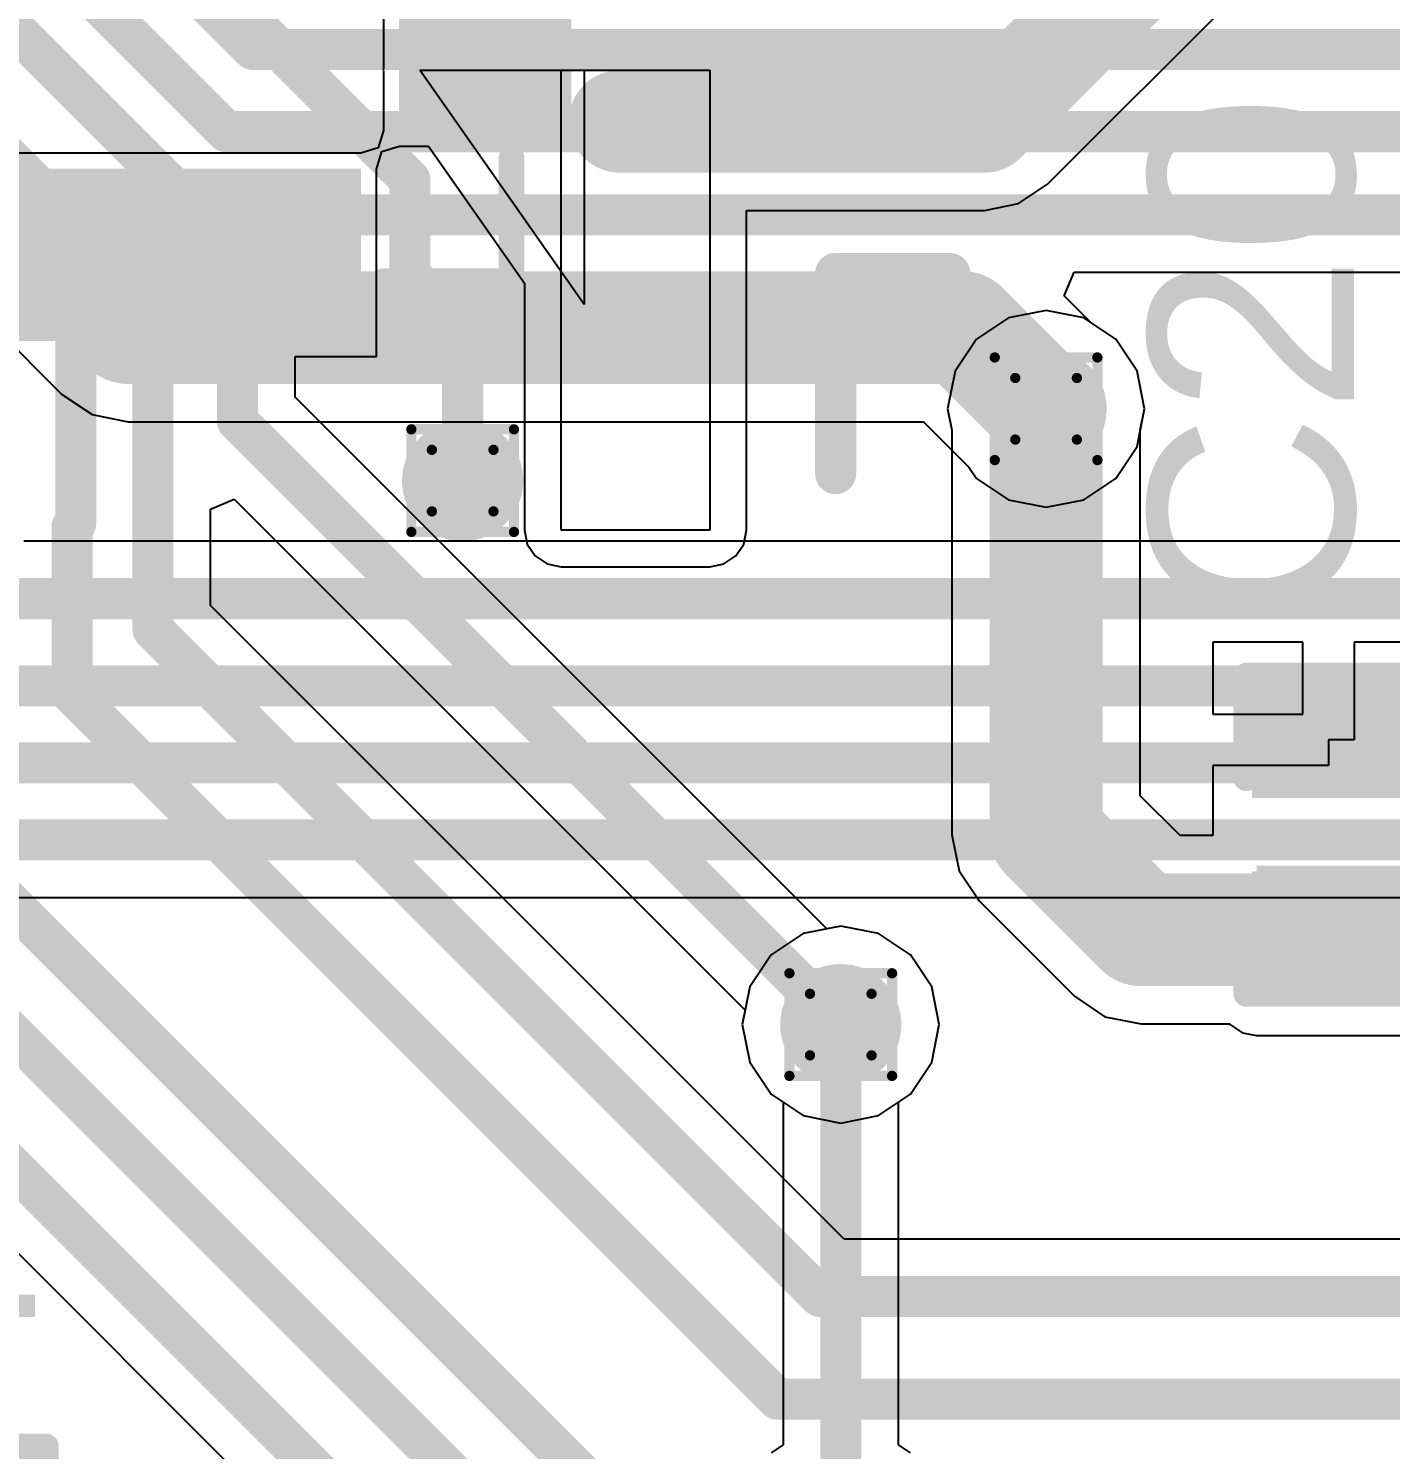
# Model space of a CAD drawing. Header units: inches. Extents: x -8 to 210, y -39 to 109.
# Drawn here: x 15.21 to 21.95, y 39.12 to 46.15 of the extents above; entities that cross this region are included whole.
import ezdxf

# ---------------------------------------------------------------- set-up
doc = ezdxf.new("R2010")
doc.units = ezdxf.units.IN
for name, color, linetype in [('Bottom Layer', 5, 'Continuous'), ('Drill Drawing', 1, 'Continuous'), ('Top Layer', 1, 'Continuous'), ('Top Overlay', 2, 'Continuous'), ('Top Paste', 8, 'Continuous'), ('Top Solder', 216, 'Continuous'), ('Via Holes', 16, 'Continuous')]:
    doc.layers.add(name, color=color, linetype=linetype)
doc.styles.add('Arial', font='', dxfattribs={"height": 0.2})
doc.styles.get('Arial').set_extended_font_data('Arial')

# ---------------------------------------------------------------- blocks, each defined once
blk = doc.blocks.new('XKNANO_113_9')
at = {"layer": 'Top Overlay'}
for points in [[(-5.461, 7.0612, 0.127, 0.127, 0), (-6.604, 7.0612, 0.127, 0.127, 0)], [(-6.604, 6.5532, 0.127, 0.127, 0), (-6.604, 7.0612, 0.127, 0.127, 0)]]:
    blk.add_lwpolyline(points, format="xyseb", dxfattribs=at)
blk.add_lwpolyline([(-6.6357, 7.0612, 0.0635, 0.0635, 1), (-6.5722, 7.0612, 0.0635, 0.0635, 1)], format="xyseb", close=True, dxfattribs=at)
blk.add_lwpolyline([(-6.6357, 7.0612, 0.0635, 0.0635, 1), (-6.5722, 7.0612, 0.0635, 0.0635, 1)], format="xyseb", close=True, dxfattribs=at)
blk = doc.blocks.new('56_QFN__7_7__20')
at = {"layer": 'Top Layer'}
for points in [[(3.1, -2.09), (3.75, -2.09), (3.75, -2.31), (3.1, -2.31)], [(3.1, -2.49), (3.75, -2.49), (3.75, -2.71), (3.1, -2.71)], [(1.51, -3.1), (1.51, -3.75), (1.29, -3.75), (1.29, -3.1)], [(1.91, -3.1), (1.91, -3.75), (1.69, -3.75), (1.69, -3.1)], [(2.31, -3.1), (2.31, -3.75), (2.09, -3.75), (2.09, -3.1)], [(2.71, -3.1), (2.71, -3.75), (2.49, -3.75), (2.49, -3.1)]]:
    blk.add_hatch(color=1, dxfattribs=at).paths.add_polyline_path(points)
at = {"layer": 'Top Paste'}
for points in [[(3.1, -2.09), (3.75, -2.09), (3.75, -2.31), (3.1, -2.31)], [(3.1, -2.49), (3.75, -2.49), (3.75, -2.71), (3.1, -2.71)], [(1.51, -3.1), (1.51, -3.75), (1.29, -3.75), (1.29, -3.1)], [(1.91, -3.1), (1.91, -3.75), (1.69, -3.75), (1.69, -3.1)], [(2.31, -3.1), (2.31, -3.75), (2.09, -3.75), (2.09, -3.1)], [(2.71, -3.1), (2.71, -3.75), (2.49, -3.75), (2.49, -3.1)]]:
    blk.add_hatch(color=8, dxfattribs=at).paths.add_polyline_path(points)
at = {"layer": 'Top Solder'}
for points in [[(2.9984, -1.9884), (3.8516, -1.9884), (3.8516, -2.4116), (2.9984, -2.4116)], [(2.9984, -2.3884), (3.8516, -2.3884), (3.8516, -2.8116), (2.9984, -2.8116)], [(1.2116, -2.9984), (1.2116, -3.8516), (0.7884, -3.8516), (0.7884, -2.9984)], [(1.6116, -2.9984), (1.6116, -3.8516), (1.1884, -3.8516), (1.1884, -2.9984)], [(2.0116, -2.9984), (2.0116, -3.8516), (1.5884, -3.8516), (1.5884, -2.9984)], [(2.4116, -2.9984), (2.4116, -3.8516), (1.9884, -3.8516), (1.9884, -2.9984)], [(2.8116, -2.9984), (2.8116, -3.8516), (2.3884, -3.8516), (2.3884, -2.9984)]]:
    blk.add_hatch(color=216, dxfattribs=at).paths.add_polyline_path(points)
at = {"layer": 'Top Overlay'}
for points in [[(3.556, -3.556, 0.127, 0.127, 0), (3.556, -2.9464, 0.127, 0.127, 0)], [(2.921, -3.556, 0.127, 0.127, 0), (3.556, -3.556, 0.127, 0.127, 0)]]:
    blk.add_lwpolyline(points, format="xyseb", dxfattribs=at)
for points in [[(3.5242, -2.9464, 0.0635, 0.0635, 1), (3.5877, -2.9464, 0.0635, 0.0635, 1)], [(2.8893, -3.556, 0.0635, 0.0635, 1), (2.9527, -3.556, 0.0635, 0.0635, 1)], [(3.5242, -3.556, 0.0635, 0.0635, 1), (3.5877, -3.556, 0.0635, 0.0635, 1)], [(3.5242, -3.556, 0.0635, 0.0635, 1), (3.5877, -3.556, 0.0635, 0.0635, 1)]]:
    blk.add_lwpolyline(points, format="xyseb", close=True, dxfattribs=at)
blk = doc.blocks.new('C___0402_138')
at = {"layer": 'Top Layer'}
for points in [[(-0.6985, -0.3175), (-0.6985, 0.3175), (-0.2413, 0.3175), (-0.2413, -0.3175)], [(0.2413, -0.3175), (0.2413, 0.3175), (0.6985, 0.3175), (0.6985, -0.3175)]]:
    blk.add_hatch(color=1, dxfattribs=at).paths.add_polyline_path(points)
at = {"layer": 'Top Paste'}
for points in [[(-0.6985, -0.3175), (-0.6985, 0.3175), (-0.2413, 0.3175), (-0.2413, -0.3175)], [(0.2413, -0.3175), (0.2413, 0.3175), (0.6985, 0.3175), (0.6985, -0.3175)]]:
    blk.add_hatch(color=8, dxfattribs=at).paths.add_polyline_path(points)
at = {"layer": 'Top Solder'}
for points in [[(-0.7585, -0.3775), (-0.7585, 0.3775), (-0.1813, 0.3775), (-0.1813, -0.3775)], [(0.1813, -0.3775), (0.1813, 0.3775), (0.7585, 0.3775), (0.7585, -0.3775)]]:
    blk.add_hatch(color=216, dxfattribs=at).paths.add_polyline_path(points)
at = {"layer": 'Top Overlay'}
for points in [[(-0.7874, -0.4064, 0.127, 0.127, 0), (-0.7874, 0.4064, 0.127, 0.127, 0)], [(-0.2794, 0.4064, 0.127, 0.127, 0), (-0.7874, 0.4064, 0.127, 0.127, 0)], [(0.7874, 0.4064, 0.127, 0.127, 0), (0.2794, 0.4064, 0.127, 0.127, 0)], [(0.7874, -0.4064, 0.127, 0.127, 0), (0.7874, 0.4064, 0.127, 0.127, 0)], [(-0.2794, -0.4064, 0.127, 0.127, 0), (-0.7874, -0.4064, 0.127, 0.127, 0)], [(0.7874, -0.4064, 0.127, 0.127, 0), (0.2794, -0.4064, 0.127, 0.127, 0)]]:
    blk.add_lwpolyline(points, format="xyseb", dxfattribs=at)
for points in [[(-0.8191, 0.4064, 0.0635, 0.0635, 1), (-0.7556, 0.4064, 0.0635, 0.0635, 1)], [(-0.8191, 0.4064, 0.0635, 0.0635, 1), (-0.7556, 0.4064, 0.0635, 0.0635, 1)], [(-0.3111, 0.4064, 0.0635, 0.0635, 1), (-0.2477, 0.4064, 0.0635, 0.0635, 1)], [(0.2477, 0.4064, 0.0635, 0.0635, 1), (0.3111, 0.4064, 0.0635, 0.0635, 1)], [(0.7556, 0.4064, 0.0635, 0.0635, 1), (0.8191, 0.4064, 0.0635, 0.0635, 1)], [(0.7556, 0.4064, 0.0635, 0.0635, 1), (0.8191, 0.4064, 0.0635, 0.0635, 1)], [(-0.8191, -0.4064, 0.0635, 0.0635, 1), (-0.7556, -0.4064, 0.0635, 0.0635, 1)], [(-0.8191, -0.4064, 0.0635, 0.0635, 1), (-0.7556, -0.4064, 0.0635, 0.0635, 1)], [(-0.3111, -0.4064, 0.0635, 0.0635, 1), (-0.2477, -0.4064, 0.0635, 0.0635, 1)], [(0.2477, -0.4064, 0.0635, 0.0635, 1), (0.3111, -0.4064, 0.0635, 0.0635, 1)], [(0.7556, -0.4064, 0.0635, 0.0635, 1), (0.8191, -0.4064, 0.0635, 0.0635, 1)], [(0.7556, -0.4064, 0.0635, 0.0635, 1), (0.8191, -0.4064, 0.0635, 0.0635, 1)]]:
    blk.add_lwpolyline(points, format="xyseb", close=True, dxfattribs=at)

msp = doc.modelspace()

# ---------------------------------------------------------------- hatches: boundary and pattern name
at = {"layer": 'Bottom Layer'}
h = msp.add_hatch(color=5, dxfattribs=at)
edge = h.paths.add_edge_path()
edge.add_arc((20.2438, 44.2722), 0.3, 0, 360)
h = msp.add_hatch(color=5, dxfattribs=at)
edge = h.paths.add_edge_path()
edge.add_arc((17.3567, 43.9166), 0.3, 0, 360)
h = msp.add_hatch(color=5, dxfattribs=at)
edge = h.paths.add_edge_path()
edge.add_arc((19.2278, 41.2242), 0.3, 0, 360)
at = {"layer": 'Top Layer'}
h = msp.add_hatch(color=1, dxfattribs=at)
edge = h.paths.add_edge_path()
edge.add_arc((20.2438, 44.2722), 0.3, 0, 360)
h = msp.add_hatch(color=1, dxfattribs=at)
edge = h.paths.add_edge_path()
edge.add_arc((17.3567, 43.9166), 0.3, 0, 360)
msp.add_hatch(color=1, dxfattribs=at).paths.add_polyline_path([(21.2852, 41.3512), (25.1206, 41.3512), (25.1206, 42.0116), (21.2852, 42.0116)])
h = msp.add_hatch(color=1, dxfattribs=at)
edge = h.paths.add_edge_path()
edge.add_arc((19.2278, 41.2242), 0.3, 0, 360)
at = {"layer": 'Via Holes'}
h = msp.add_hatch(color=7, dxfattribs=at)
edge = h.paths.add_edge_path()
edge.add_arc((20.2438, 44.2722), 0.15, 0, 360)
h = msp.add_hatch(color=7, dxfattribs=at)
edge = h.paths.add_edge_path()
edge.add_arc((17.3567, 43.9166), 0.15, 0, 360)
h = msp.add_hatch(color=7, dxfattribs=at)
edge = h.paths.add_edge_path()
edge.add_arc((19.2278, 41.2242), 0.15, 0, 360)

# ---------------------------------------------------------------- linework, layer by layer
at = {"layer": 'Bottom Layer'}
for p, q in [((14.4438, 45.2728), (15.3724, 44.3442)), ((20.3337, 44.8304), (20.3823, 44.9477)), ((20.3823, 44.9477), (34.4816, 44.9477)), ((20.4652, 44.6989), (20.3337, 44.8304)), ((20.5883, 44.6167), (20.4652, 44.6989)), ((20.6939, 44.4586), (20.5883, 44.6167)), ((20.731, 44.2722), (20.6939, 44.4586)), ((15.3724, 44.3442), (15.5236, 44.2431)), ((20.6939, 44.0858), (20.731, 44.2722)), ((15.5236, 44.2431), (15.702, 44.2076)), ((15.702, 44.2076), (19.638, 44.2076)), ((19.638, 44.2076), (19.862, 43.9836)), ((20.5883, 43.9277), (20.6939, 44.0858)), ((19.862, 43.9836), (19.8993, 43.9277)), ((19.8993, 43.9277), (20.0574, 43.8221)), ((20.4302, 43.8221), (20.5883, 43.9277)), ((20.0574, 43.8221), (20.2438, 43.785)), ((20.2438, 43.785), (20.4302, 43.8221)), ((26.6826, 43.6173), (15.1849, 43.6173)), ((14.6443, 41.8537), (33.4885, 41.8537)), ((19.2278, 41.7114), (19.0414, 41.6743)), ((19.4142, 41.6743), (19.2278, 41.7114)), ((19.0414, 41.6743), (18.8833, 41.5687)), ((19.5723, 41.5687), (19.4142, 41.6743)), ((18.8833, 41.5687), (18.7777, 41.4106)), ((19.6779, 41.4106), (19.5723, 41.5687)), ((18.7777, 41.4106), (18.7406, 41.2242)), ((19.715, 41.2242), (19.6779, 41.4106)), ((18.7406, 41.2242), (18.7777, 41.0378)), ((19.6779, 41.0378), (19.715, 41.2242)), ((18.7777, 41.0378), (18.8833, 40.8797)), ((19.5723, 40.8797), (19.6779, 41.0378)), ((18.8833, 40.8797), (18.9429, 40.8399)), ((19.5127, 40.8399), (19.5723, 40.8797)), ((18.9429, 40.8399), (18.9429, 39.1447)), ((19.5127, 39.1447), (19.5127, 40.8399)), ((18.9429, 39.1447), (18.8833, 39.1049)), ((19.5723, 39.1049), (19.5127, 39.1447))]:
    msp.add_line(p, q, dxfattribs=at)
for points in [[(13.6072, 48.7632, 0.2032, 0.2032, 0), (16.3202, 46.0502, 0.2032, 0.2032, 0)], [(13.6478, 48.1838, 0.2032, 0.2032, 0), (16.1878, 45.6438, 0.2032, 0.2032, 0)], [(13.8938, 47.3964, 0.2032, 0.2032, 0), (16.0576, 45.2326, 0.2032, 0.2032, 0)], [(16.3202, 46.0502, 0.2032, 0.2032, 0), (36.4998, 46.0502, 0.2032, 0.2032, 0)], [(14.6369, 45.7389, 0.5588, 0.5588, 0), (15.702, 44.6738, 0.5588, 0.5588, 0)], [(16.1878, 45.6438, 0.2032, 0.2032, 0), (35.7124, 45.6438, 0.2032, 0.2032, 0)], [(16.0576, 45.2326, 0.2032, 0.2032, 0), (34.5996, 45.2326, 0.2032, 0.2032, 0)], [(15.702, 44.6738, 0.5588, 0.5588, 0), (19.8311, 44.6738, 0.5588, 0.5588, 0)], [(19.8311, 44.6738, 0.5588, 0.5588, 0), (20.2327, 44.2722, 0.5588, 0.5588, 0)], [(20.2327, 44.2722, 0.5588, 0.5588, 0), (20.2438, 44.2722, 0.5588, 0.5588, 0)], [(15.0669, 43.3324, 0.2032, 0.2032, 0), (34.5948, 43.3324, 0.2032, 0.2032, 0)], [(14.9599, 42.9006, 0.2032, 0.2032, 0), (34.3408, 42.9006, 0.2032, 0.2032, 0)], [(15.0368, 42.5196, 0.2032, 0.2032, 0), (33.9598, 42.5196, 0.2032, 0.2032, 0)], [(14.6443, 42.1386, 0.2032, 0.2032, 0), (33.6065, 42.1386, 0.2032, 0.2032, 0)], [(19.2278, 38.7604, 0.2032, 0.2032, 0), (19.2278, 41.2242, 0.2032, 0.2032, 0)]]:
    msp.add_lwpolyline(points, format="xyseb", dxfattribs=at)
for points in [[(16.2694, 46.0502, 0.1016, 0.1016, 1), (16.371, 46.0502, 0.1016, 0.1016, 1)], [(16.2694, 46.0502, 0.1016, 0.1016, 1), (16.371, 46.0502, 0.1016, 0.1016, 1)], [(16.137, 45.6438, 0.1016, 0.1016, 1), (16.2386, 45.6438, 0.1016, 0.1016, 1)], [(16.137, 45.6438, 0.1016, 0.1016, 1), (16.2386, 45.6438, 0.1016, 0.1016, 1)], [(16.0068, 45.2326, 0.1016, 0.1016, 1), (16.1084, 45.2326, 0.1016, 0.1016, 1)], [(16.0068, 45.2326, 0.1016, 0.1016, 1), (16.1084, 45.2326, 0.1016, 0.1016, 1)], [(15.5623, 44.6738, 0.2794, 0.2794, 1), (15.8417, 44.6738, 0.2794, 0.2794, 1)], [(15.5623, 44.6738, 0.2794, 0.2794, 1), (15.8417, 44.6738, 0.2794, 0.2794, 1)], [(19.6914, 44.6738, 0.2794, 0.2794, 1), (19.9708, 44.6738, 0.2794, 0.2794, 1)], [(19.6914, 44.6738, 0.2794, 0.2794, 1), (19.9708, 44.6738, 0.2794, 0.2794, 1)], [(20.093, 44.2722, 0.2794, 0.2794, 1), (20.3724, 44.2722, 0.2794, 0.2794, 1)], [(20.093, 44.2722, 0.2794, 0.2794, 1), (20.3724, 44.2722, 0.2794, 0.2794, 1)], [(20.1041, 44.2722, 0.2794, 0.2794, 1), (20.3835, 44.2722, 0.2794, 0.2794, 1)], [(19.177, 41.2242, 0.1016, 0.1016, 1), (19.2786, 41.2242, 0.1016, 0.1016, 1)]]:
    msp.add_lwpolyline(points, format="xyseb", close=True, dxfattribs=at)
at = {"layer": 'Drill Drawing'}
for points in [[(19.9898, 44.5262, 0.0508, 0.0508, 0), (20.4978, 44.5262, 0.0508, 0.0508, 0)], [(19.9898, 44.0182, 0.0508, 0.0508, 0), (19.9898, 44.5262, 0.0508, 0.0508, 0)], [(20.4978, 44.0182, 0.0508, 0.0508, 0), (20.4978, 44.5262, 0.0508, 0.0508, 0)], [(20.0914, 44.4246, 0.0508, 0.0508, 0), (20.3962, 44.4246, 0.0508, 0.0508, 0)], [(20.0914, 44.1198, 0.0508, 0.0508, 0), (20.0914, 44.4246, 0.0508, 0.0508, 0)], [(20.3962, 44.1198, 0.0508, 0.0508, 0), (20.3962, 44.4246, 0.0508, 0.0508, 0)], [(17.1027, 44.1706, 0.0508, 0.0508, 0), (17.6107, 44.1706, 0.0508, 0.0508, 0)], [(17.1027, 43.6626, 0.0508, 0.0508, 0), (17.1027, 44.1706, 0.0508, 0.0508, 0)], [(17.6107, 43.6626, 0.0508, 0.0508, 0), (17.6107, 44.1706, 0.0508, 0.0508, 0)], [(20.0914, 44.1198, 0.0508, 0.0508, 0), (20.3962, 44.1198, 0.0508, 0.0508, 0)], [(17.2043, 44.069, 0.0508, 0.0508, 0), (17.5091, 44.069, 0.0508, 0.0508, 0)], [(17.2043, 43.7642, 0.0508, 0.0508, 0), (17.2043, 44.069, 0.0508, 0.0508, 0)], [(17.5091, 43.7642, 0.0508, 0.0508, 0), (17.5091, 44.069, 0.0508, 0.0508, 0)], [(19.9898, 44.0182, 0.0508, 0.0508, 0), (20.4978, 44.0182, 0.0508, 0.0508, 0)], [(17.2043, 43.7642, 0.0508, 0.0508, 0), (17.5091, 43.7642, 0.0508, 0.0508, 0)], [(17.1027, 43.6626, 0.0508, 0.0508, 0), (17.6107, 43.6626, 0.0508, 0.0508, 0)], [(18.9738, 41.4782, 0.0508, 0.0508, 0), (19.4818, 41.4782, 0.0508, 0.0508, 0)], [(18.9738, 40.9702, 0.0508, 0.0508, 0), (18.9738, 41.4782, 0.0508, 0.0508, 0)], [(19.4818, 40.9702, 0.0508, 0.0508, 0), (19.4818, 41.4782, 0.0508, 0.0508, 0)], [(19.0754, 41.3766, 0.0508, 0.0508, 0), (19.3802, 41.3766, 0.0508, 0.0508, 0)], [(19.0754, 41.0718, 0.0508, 0.0508, 0), (19.0754, 41.3766, 0.0508, 0.0508, 0)], [(19.3802, 41.0718, 0.0508, 0.0508, 0), (19.3802, 41.3766, 0.0508, 0.0508, 0)], [(19.0754, 41.0718, 0.0508, 0.0508, 0), (19.3802, 41.0718, 0.0508, 0.0508, 0)], [(18.9738, 40.9702, 0.0508, 0.0508, 0), (19.4818, 40.9702, 0.0508, 0.0508, 0)]]:
    msp.add_lwpolyline(points, format="xyseb", dxfattribs=at)
for points in [[(19.9771, 44.5262, 0.0254, 0.0254, 1), (20.0025, 44.5262, 0.0254, 0.0254, 1)], [(19.9771, 44.5262, 0.0254, 0.0254, 1), (20.0025, 44.5262, 0.0254, 0.0254, 1)], [(20.4851, 44.5262, 0.0254, 0.0254, 1), (20.5105, 44.5262, 0.0254, 0.0254, 1)], [(20.4851, 44.5262, 0.0254, 0.0254, 1), (20.5105, 44.5262, 0.0254, 0.0254, 1)], [(20.0787, 44.4246, 0.0254, 0.0254, 1), (20.1041, 44.4246, 0.0254, 0.0254, 1)], [(20.0787, 44.4246, 0.0254, 0.0254, 1), (20.1041, 44.4246, 0.0254, 0.0254, 1)], [(20.3835, 44.4246, 0.0254, 0.0254, 1), (20.4089, 44.4246, 0.0254, 0.0254, 1)], [(20.3835, 44.4246, 0.0254, 0.0254, 1), (20.4089, 44.4246, 0.0254, 0.0254, 1)], [(17.09, 44.1706, 0.0254, 0.0254, 1), (17.1154, 44.1706, 0.0254, 0.0254, 1)], [(17.09, 44.1706, 0.0254, 0.0254, 1), (17.1154, 44.1706, 0.0254, 0.0254, 1)], [(17.598, 44.1706, 0.0254, 0.0254, 1), (17.6234, 44.1706, 0.0254, 0.0254, 1)], [(17.598, 44.1706, 0.0254, 0.0254, 1), (17.6234, 44.1706, 0.0254, 0.0254, 1)], [(20.0787, 44.1198, 0.0254, 0.0254, 1), (20.1041, 44.1198, 0.0254, 0.0254, 1)], [(20.0787, 44.1198, 0.0254, 0.0254, 1), (20.1041, 44.1198, 0.0254, 0.0254, 1)], [(20.3835, 44.1198, 0.0254, 0.0254, 1), (20.4089, 44.1198, 0.0254, 0.0254, 1)], [(20.3835, 44.1198, 0.0254, 0.0254, 1), (20.4089, 44.1198, 0.0254, 0.0254, 1)], [(17.1916, 44.069, 0.0254, 0.0254, 1), (17.217, 44.069, 0.0254, 0.0254, 1)], [(17.1916, 44.069, 0.0254, 0.0254, 1), (17.217, 44.069, 0.0254, 0.0254, 1)], [(17.4964, 44.069, 0.0254, 0.0254, 1), (17.5218, 44.069, 0.0254, 0.0254, 1)], [(17.4964, 44.069, 0.0254, 0.0254, 1), (17.5218, 44.069, 0.0254, 0.0254, 1)], [(19.9771, 44.0182, 0.0254, 0.0254, 1), (20.0025, 44.0182, 0.0254, 0.0254, 1)], [(19.9771, 44.0182, 0.0254, 0.0254, 1), (20.0025, 44.0182, 0.0254, 0.0254, 1)], [(20.4851, 44.0182, 0.0254, 0.0254, 1), (20.5105, 44.0182, 0.0254, 0.0254, 1)], [(20.4851, 44.0182, 0.0254, 0.0254, 1), (20.5105, 44.0182, 0.0254, 0.0254, 1)], [(17.1916, 43.7642, 0.0254, 0.0254, 1), (17.217, 43.7642, 0.0254, 0.0254, 1)], [(17.1916, 43.7642, 0.0254, 0.0254, 1), (17.217, 43.7642, 0.0254, 0.0254, 1)], [(17.4964, 43.7642, 0.0254, 0.0254, 1), (17.5218, 43.7642, 0.0254, 0.0254, 1)], [(17.4964, 43.7642, 0.0254, 0.0254, 1), (17.5218, 43.7642, 0.0254, 0.0254, 1)], [(17.09, 43.6626, 0.0254, 0.0254, 1), (17.1154, 43.6626, 0.0254, 0.0254, 1)], [(17.09, 43.6626, 0.0254, 0.0254, 1), (17.1154, 43.6626, 0.0254, 0.0254, 1)], [(17.598, 43.6626, 0.0254, 0.0254, 1), (17.6234, 43.6626, 0.0254, 0.0254, 1)], [(17.598, 43.6626, 0.0254, 0.0254, 1), (17.6234, 43.6626, 0.0254, 0.0254, 1)], [(18.9611, 41.4782, 0.0254, 0.0254, 1), (18.9865, 41.4782, 0.0254, 0.0254, 1)], [(18.9611, 41.4782, 0.0254, 0.0254, 1), (18.9865, 41.4782, 0.0254, 0.0254, 1)], [(19.4691, 41.4782, 0.0254, 0.0254, 1), (19.4945, 41.4782, 0.0254, 0.0254, 1)], [(19.4691, 41.4782, 0.0254, 0.0254, 1), (19.4945, 41.4782, 0.0254, 0.0254, 1)], [(19.0627, 41.3766, 0.0254, 0.0254, 1), (19.0881, 41.3766, 0.0254, 0.0254, 1)], [(19.0627, 41.3766, 0.0254, 0.0254, 1), (19.0881, 41.3766, 0.0254, 0.0254, 1)], [(19.3675, 41.3766, 0.0254, 0.0254, 1), (19.3929, 41.3766, 0.0254, 0.0254, 1)], [(19.3675, 41.3766, 0.0254, 0.0254, 1), (19.3929, 41.3766, 0.0254, 0.0254, 1)], [(19.0627, 41.0718, 0.0254, 0.0254, 1), (19.0881, 41.0718, 0.0254, 0.0254, 1)], [(19.0627, 41.0718, 0.0254, 0.0254, 1), (19.0881, 41.0718, 0.0254, 0.0254, 1)], [(19.3675, 41.0718, 0.0254, 0.0254, 1), (19.3929, 41.0718, 0.0254, 0.0254, 1)], [(19.3675, 41.0718, 0.0254, 0.0254, 1), (19.3929, 41.0718, 0.0254, 0.0254, 1)], [(18.9611, 40.9702, 0.0254, 0.0254, 1), (18.9865, 40.9702, 0.0254, 0.0254, 1)], [(18.9611, 40.9702, 0.0254, 0.0254, 1), (18.9865, 40.9702, 0.0254, 0.0254, 1)], [(19.4691, 40.9702, 0.0254, 0.0254, 1), (19.4945, 40.9702, 0.0254, 0.0254, 1)], [(19.4691, 40.9702, 0.0254, 0.0254, 1), (19.4945, 40.9702, 0.0254, 0.0254, 1)]]:
    msp.add_lwpolyline(points, format="xyseb", close=True, dxfattribs=at)
at = {"layer": 'Top Layer'}
for p, q in [((16.965, 46.5784), (16.965, 45.955)), ((20.2503, 45.3833), (21.5003, 46.6333)), ((16.965, 45.955), (16.9637, 45.9486)), ((16.9637, 45.9486), (16.965, 45.9422)), ((16.965, 45.9422), (16.965, 45.6498)), ((17.9578, 44.7887), (17.145, 45.9486)), ((17.145, 45.9486), (17.9578, 45.9486)), ((17.8435, 45.9486), (18.5801, 45.9486)), ((17.8435, 43.6718), (17.8435, 45.9486)), ((17.9578, 45.9486), (17.9578, 44.7887)), ((18.5801, 45.9486), (18.5801, 43.6718)), ((16.965, 45.6498), (16.9386, 45.5634)), ((16.8522, 45.537), (14.0193, 45.537)), ((16.9386, 45.5634), (16.8522, 45.537)), ((16.9306, 45.4586), (16.957, 45.545)), ((16.957, 45.545), (17.0434, 45.5714)), ((17.0434, 45.5714), (17.188, 45.5714)), ((17.188, 45.5714), (17.6622, 44.8946)), ((16.9306, 44.5314), (16.9306, 45.4586)), ((20.1075, 45.2879), (20.2503, 45.3833)), ((18.7614, 43.6718), (18.7614, 45.2543)), ((18.7614, 45.2543), (19.939, 45.2543)), ((19.939, 45.2543), (20.1075, 45.2879)), ((17.6622, 44.8946), (17.6622, 43.6718)), ((20.2438, 44.7594), (20.0574, 44.7223)), ((20.4302, 44.7223), (20.2438, 44.7594)), ((20.0574, 44.7223), (19.8993, 44.6167)), ((20.5883, 44.6167), (20.4302, 44.7223)), ((19.8993, 44.6167), (19.7937, 44.4586)), ((20.6939, 44.4586), (20.5883, 44.6167)), ((16.5277, 44.3292), (16.5277, 44.5314)), ((16.5277, 44.5314), (16.9306, 44.5314)), ((19.7937, 44.4586), (19.7566, 44.2722)), ((20.731, 44.2722), (20.6939, 44.4586)), ((19.1591, 41.6977), (16.5277, 44.3292)), ((19.7566, 44.2722), (19.7776, 44.1666)), ((20.71, 44.1666), (20.731, 44.2722)), ((19.7776, 44.1666), (19.7776, 42.164)), ((20.71, 42.3571), (20.71, 44.1666)), ((16.1091, 43.7761), (16.2264, 43.8247)), ((16.2264, 43.8247), (18.7549, 41.2961)), ((16.1091, 43.298), (16.1091, 43.7761)), ((17.6622, 43.6718), (17.676, 43.6025)), ((18.5801, 43.6718), (17.8435, 43.6718)), ((18.7476, 43.6025), (18.7614, 43.6718)), ((17.676, 43.6025), (17.7153, 43.5436)), ((17.7153, 43.5436), (17.7741, 43.5043)), ((18.6495, 43.5043), (18.7083, 43.5436)), ((18.7083, 43.5436), (18.7476, 43.6025)), ((17.7741, 43.5043), (17.8435, 43.4905)), ((17.8435, 43.4905), (18.5801, 43.4905)), ((18.5801, 43.4905), (18.6495, 43.5043)), ((19.2442, 40.1629), (16.1091, 43.298)), ((21.5138, 43.1165), (21.0693, 43.1165)), ((21.0693, 43.1165), (21.0693, 42.7609)), ((21.5138, 42.7609), (21.5138, 43.1165)), ((22.6568, 43.1165), (21.7678, 43.1165)), ((21.7678, 43.1165), (21.7678, 42.6339)), ((21.0693, 42.7609), (21.5138, 42.7609)), ((21.7678, 42.6339), (21.6408, 42.6339)), ((21.6408, 42.6339), (21.6408, 42.5069)), ((21.6408, 42.5069), (21.0693, 42.5069)), ((21.0693, 42.5069), (21.0693, 42.1603)), ((20.9068, 42.1603), (20.71, 42.3571)), ((19.7776, 42.164), (19.8131, 41.9856)), ((21.0693, 42.1603), (20.9068, 42.1603)), ((19.8131, 41.9856), (19.9142, 41.8344)), ((19.9142, 41.8344), (20.3841, 41.3645)), ((19.2278, 41.7114), (19.1591, 41.6977)), ((19.4142, 41.6743), (19.2278, 41.7114)), ((19.5723, 41.5687), (19.4142, 41.6743)), ((19.6779, 41.4106), (19.5723, 41.5687)), ((19.715, 41.2242), (19.6779, 41.4106)), ((20.3841, 41.3645), (20.5353, 41.2634)), ((18.7549, 41.2961), (18.7406, 41.2242)), ((18.7406, 41.2242), (18.7777, 41.0378)), ((19.6779, 41.0378), (19.715, 41.2242)), ((20.5353, 41.2634), (20.7137, 41.2279)), ((20.7137, 41.2279), (21.1537, 41.2279)), ((21.1537, 41.2279), (21.157, 41.223)), ((21.157, 41.223), (21.2158, 41.1837)), ((14.0414, 41.2072), (19.2175, 36.031)), ((21.2158, 41.1837), (21.2852, 41.1699)), ((21.2852, 41.1699), (23.5931, 41.1699)), ((18.7777, 41.0378), (18.8833, 40.8797)), ((19.5723, 40.8797), (19.6779, 41.0378)), ((18.8833, 40.8797), (19.0414, 40.7741)), ((19.4142, 40.7741), (19.5723, 40.8797)), ((19.0414, 40.7741), (19.2278, 40.737)), ((19.2278, 40.737), (19.4142, 40.7741)), ((22.6059, 40.1629), (19.2442, 40.1629))]:
    msp.add_line(p, q, dxfattribs=at)
for points in [[(14.0428, 48.4592, 0.2032, 0.2032, 0), (17.0954, 45.4066, 0.2032, 0.2032, 0)], [(19.939, 45.6946, 0.508, 0.508, 0), (21.3312, 47.0868, 0.508, 0.508, 0)], [(18.1356, 45.6946, 0.508, 0.508, 0), (19.939, 45.6946, 0.508, 0.508, 0)], [(17.0954, 44.9352, 0.2032, 0.2032, 0), (17.0954, 45.4066, 0.2032, 0.2032, 0)], [(15.4428, 43.707, 0.2032, 0.2032, 0), (15.4428, 45.0342, 0.2032, 0.2032, 0)], [(15.8428, 44.6076, 0.2032, 0.2032, 0), (15.8428, 45.0342, 0.2032, 0.2032, 0)], [(16.2428, 44.2112, 0.2032, 0.2032, 0), (16.2428, 45.0342, 0.2032, 0.2032, 0)], [(17.0954, 44.9352, 0.2032, 0.2032, 0), (17.3567, 44.6738, 0.2032, 0.2032, 0)], [(19.2024, 44.9418, 0.2032, 0.2032, 0), (19.7673, 44.9418, 0.2032, 0.2032, 0)], [(19.2024, 43.9512, 0.2032, 0.2032, 0), (19.2024, 44.9418, 0.2032, 0.2032, 0)], [(17.3567, 43.9166, 0.2032, 0.2032, 0), (17.3567, 44.6738, 0.2032, 0.2032, 0)], [(15.8242, 44.589, 0.2032, 0.2032, 0), (15.8428, 44.6076, 0.2032, 0.2032, 0)], [(15.8242, 43.18, 0.2032, 0.2032, 0), (15.8242, 44.589, 0.2032, 0.2032, 0)], [(20.2438, 42.164, 0.5588, 0.5588, 0), (20.2438, 44.2722, 0.5588, 0.5588, 0)], [(16.2428, 44.2112, 0.2032, 0.2032, 0), (19.2288, 41.2252, 0.2032, 0.2032, 0)], [(17.3324, 43.941, 0.2032, 0.2032, 0), (17.3567, 43.9166, 0.2032, 0.2032, 0)], [(15.4238, 43.688, 0.2032, 0.2032, 0), (15.4428, 43.707, 0.2032, 0.2032, 0)], [(15.4238, 42.862, 0.2032, 0.2032, 0), (15.4238, 43.688, 0.2032, 0.2032, 0)], [(15.8242, 43.18, 0.2032, 0.2032, 0), (19.1262, 39.878, 0.2032, 0.2032, 0)], [(15.4238, 42.862, 0.2032, 0.2032, 0), (18.9158, 39.37, 0.2032, 0.2032, 0)], [(20.2438, 42.164, 0.5588, 0.5588, 0), (20.7137, 41.6941, 0.5588, 0.5588, 0)], [(15.0428, 41.904, 0.2032, 0.2032, 0), (20.2921, 36.6547, 0.2032, 0.2032, 0)], [(20.7137, 41.6941, 0.5588, 0.5588, 0), (21.6408, 41.6941, 0.5588, 0.5588, 0)], [(14.6428, 41.669, 0.2032, 0.2032, 0), (19.8882, 36.4236, 0.2032, 0.2032, 0)], [(14.2428, 41.4086, 0.2032, 0.2032, 0), (19.5024, 36.149, 0.2032, 0.2032, 0)], [(19.1262, 39.878, 0.2032, 0.2032, 0), (22.9283, 39.878, 0.2032, 0.2032, 0)], [(18.9158, 39.37, 0.2032, 0.2032, 0), (22.9283, 39.37, 0.2032, 0.2032, 0)]]:
    msp.add_lwpolyline(points, format="xyseb", dxfattribs=at)
for points in [[(18.0086, 45.6946, 0.254, 0.254, 1), (18.2626, 45.6946, 0.254, 0.254, 1)], [(19.812, 45.6946, 0.254, 0.254, 1), (20.066, 45.6946, 0.254, 0.254, 1)], [(19.812, 45.6946, 0.254, 0.254, 1), (20.066, 45.6946, 0.254, 0.254, 1)], [(17.0446, 45.4066, 0.1016, 0.1016, 1), (17.1462, 45.4066, 0.1016, 0.1016, 1)], [(17.0446, 45.4066, 0.1016, 0.1016, 1), (17.1462, 45.4066, 0.1016, 0.1016, 1)], [(15.392, 45.0342, 0.1016, 0.1016, 1), (15.4936, 45.0342, 0.1016, 0.1016, 1)], [(15.792, 45.0342, 0.1016, 0.1016, 1), (15.8936, 45.0342, 0.1016, 0.1016, 1)], [(16.192, 45.0342, 0.1016, 0.1016, 1), (16.2936, 45.0342, 0.1016, 0.1016, 1)], [(17.0446, 44.9352, 0.1016, 0.1016, 1), (17.1462, 44.9352, 0.1016, 0.1016, 1)], [(17.0446, 44.9352, 0.1016, 0.1016, 1), (17.1462, 44.9352, 0.1016, 0.1016, 1)], [(19.1516, 44.9418, 0.1016, 0.1016, 1), (19.2532, 44.9418, 0.1016, 0.1016, 1)], [(19.1516, 44.9418, 0.1016, 0.1016, 1), (19.2532, 44.9418, 0.1016, 0.1016, 1)], [(19.7165, 44.9418, 0.1016, 0.1016, 1), (19.8181, 44.9418, 0.1016, 0.1016, 1)], [(17.3059, 44.6738, 0.1016, 0.1016, 1), (17.4075, 44.6738, 0.1016, 0.1016, 1)], [(17.3059, 44.6738, 0.1016, 0.1016, 1), (17.4075, 44.6738, 0.1016, 0.1016, 1)], [(15.7734, 44.589, 0.1016, 0.1016, 1), (15.875, 44.589, 0.1016, 0.1016, 1)], [(15.7734, 44.589, 0.1016, 0.1016, 1), (15.875, 44.589, 0.1016, 0.1016, 1)], [(15.792, 44.6076, 0.1016, 0.1016, 1), (15.8936, 44.6076, 0.1016, 0.1016, 1)], [(15.792, 44.6076, 0.1016, 0.1016, 1), (15.8936, 44.6076, 0.1016, 0.1016, 1)], [(20.1041, 44.2722, 0.2794, 0.2794, 1), (20.3835, 44.2722, 0.2794, 0.2794, 1)], [(16.192, 44.2112, 0.1016, 0.1016, 1), (16.2936, 44.2112, 0.1016, 0.1016, 1)], [(16.192, 44.2112, 0.1016, 0.1016, 1), (16.2936, 44.2112, 0.1016, 0.1016, 1)], [(17.2816, 43.941, 0.1016, 0.1016, 1), (17.3832, 43.941, 0.1016, 0.1016, 1)], [(19.1516, 43.9512, 0.1016, 0.1016, 1), (19.2532, 43.9512, 0.1016, 0.1016, 1)], [(17.3059, 43.9166, 0.1016, 0.1016, 1), (17.4075, 43.9166, 0.1016, 0.1016, 1)], [(17.3059, 43.9166, 0.1016, 0.1016, 1), (17.4075, 43.9166, 0.1016, 0.1016, 1)], [(15.373, 43.688, 0.1016, 0.1016, 1), (15.4746, 43.688, 0.1016, 0.1016, 1)], [(15.373, 43.688, 0.1016, 0.1016, 1), (15.4746, 43.688, 0.1016, 0.1016, 1)], [(15.392, 43.707, 0.1016, 0.1016, 1), (15.4936, 43.707, 0.1016, 0.1016, 1)], [(15.392, 43.707, 0.1016, 0.1016, 1), (15.4936, 43.707, 0.1016, 0.1016, 1)], [(15.7734, 43.18, 0.1016, 0.1016, 1), (15.875, 43.18, 0.1016, 0.1016, 1)], [(15.7734, 43.18, 0.1016, 0.1016, 1), (15.875, 43.18, 0.1016, 0.1016, 1)], [(15.373, 42.862, 0.1016, 0.1016, 1), (15.4746, 42.862, 0.1016, 0.1016, 1)], [(15.373, 42.862, 0.1016, 0.1016, 1), (15.4746, 42.862, 0.1016, 0.1016, 1)], [(20.1041, 42.164, 0.2794, 0.2794, 1), (20.3835, 42.164, 0.2794, 0.2794, 1)], [(20.1041, 42.164, 0.2794, 0.2794, 1), (20.3835, 42.164, 0.2794, 0.2794, 1)], [(20.574, 41.6941, 0.2794, 0.2794, 1), (20.8534, 41.6941, 0.2794, 0.2794, 1)], [(20.574, 41.6941, 0.2794, 0.2794, 1), (20.8534, 41.6941, 0.2794, 0.2794, 1)], [(21.5011, 41.6941, 0.2794, 0.2794, 1), (21.7805, 41.6941, 0.2794, 0.2794, 1)], [(19.178, 41.2252, 0.1016, 0.1016, 1), (19.2796, 41.2252, 0.1016, 0.1016, 1)], [(19.0754, 39.878, 0.1016, 0.1016, 1), (19.177, 39.878, 0.1016, 0.1016, 1)], [(19.0754, 39.878, 0.1016, 0.1016, 1), (19.177, 39.878, 0.1016, 0.1016, 1)], [(18.865, 39.37, 0.1016, 0.1016, 1), (18.9666, 39.37, 0.1016, 0.1016, 1)], [(18.865, 39.37, 0.1016, 0.1016, 1), (18.9666, 39.37, 0.1016, 0.1016, 1)]]:
    msp.add_lwpolyline(points, format="xyseb", close=True, dxfattribs=at)

# ---------------------------------------------------------------- block references
msp.add_blockref('56_QFN__7_7__20', (14.0428, 48.4592))
at = {"rotation": 270}
for name, p in [('C___0402_138', (21.6408, 42.164)), ('XKNANO_113_9', (8.2332, 32.5322))]:
    msp.add_blockref(name, p, dxfattribs=at)

# ---------------------------------------------------------------- texts
at = {"layer": 'Top Overlay', "style": 'Arial'}
msp.add_text('C20', height=1.016, rotation=90, dxfattribs=at).set_placement((21.7676, 43.2228))
msp.add_text('J11', height=1.016, dxfattribs=at).set_placement((13.0221, 39.7766))

doc.saveas('drawing.dxf')
